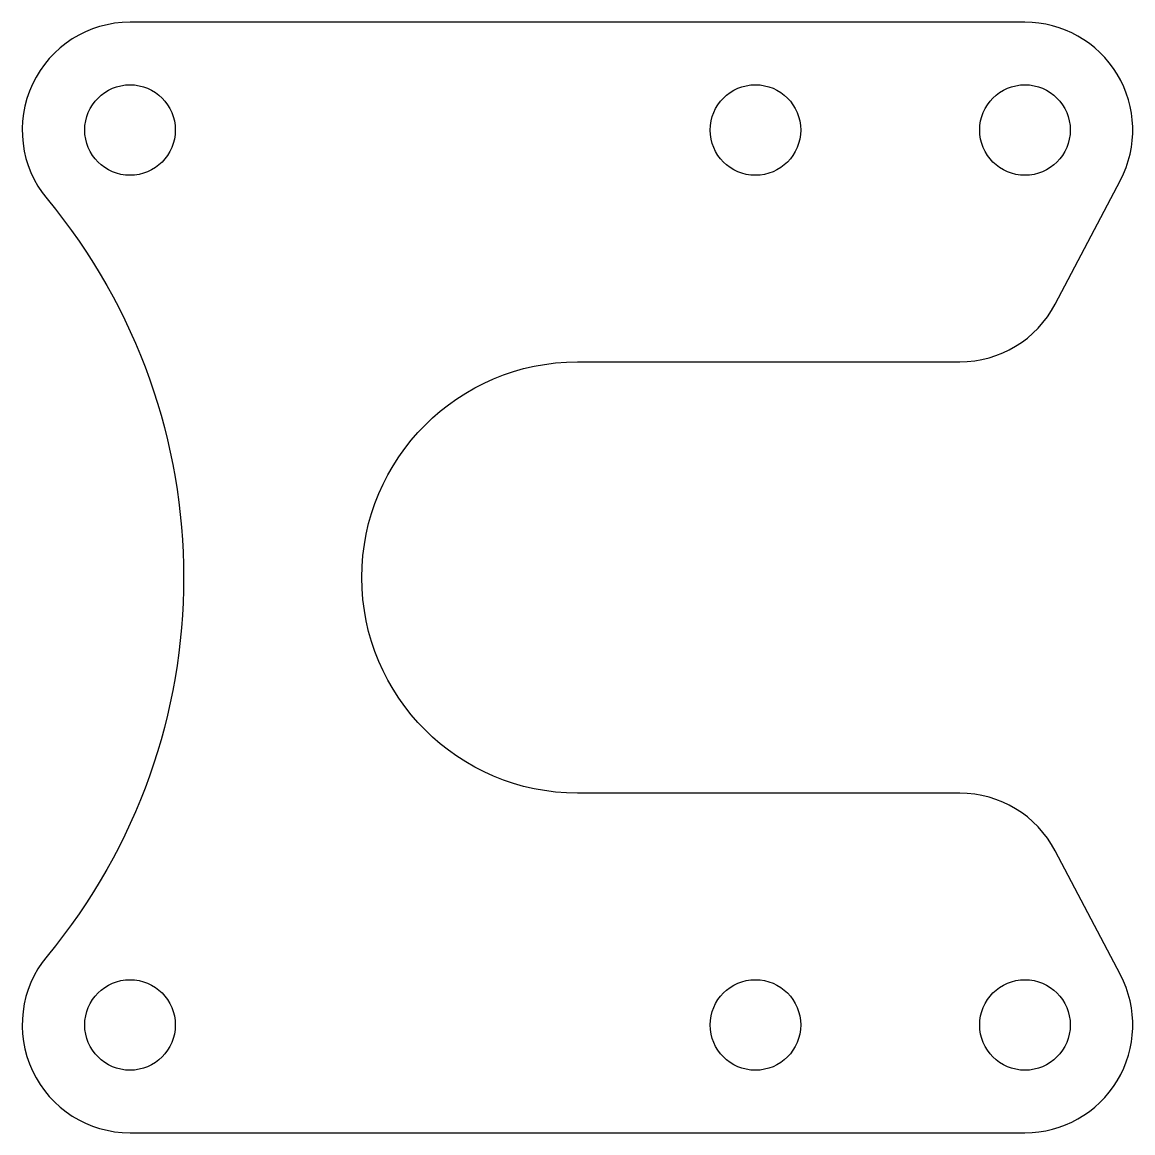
# Model space of a CAD drawing. Extents: x -52 to 52, y -52 to 52.
import ezdxf

# ---------------------------------------------------------------- set-up
doc = ezdxf.new("R2010")
doc.units = 0

msp = doc.modelspace()

# ---------------------------------------------------------------- linework, layer by layer
at = {"layer": '1'}
msp.add_lwpolyline([(50.35, 36.85, 0.564148), (41.5, 51.5), (-41.5, 51.5, 0.635092), (-49.2, 35.12, -0.360783), (-49.2, -35.12, 0.635092), (-41.5, -51.5), (41.5, -51.5, 0.564148), (50.35, -36.85), (44.31, -25.35, 0.278651), (35.46, -20), (0, -20, -1), (0, 20), (35.46, 20, 0.278651), (44.31, 25.35)], format="xyb", close=True, dxfattribs=at)
for centre in [(-41.5, 41.5), (16.5, 41.5), (41.5, 41.5), (-41.5, -41.5), (16.5, -41.5), (41.5, -41.5)]:
    msp.add_circle(centre, 4.2, dxfattribs=at)

doc.saveas('drawing.dxf')
